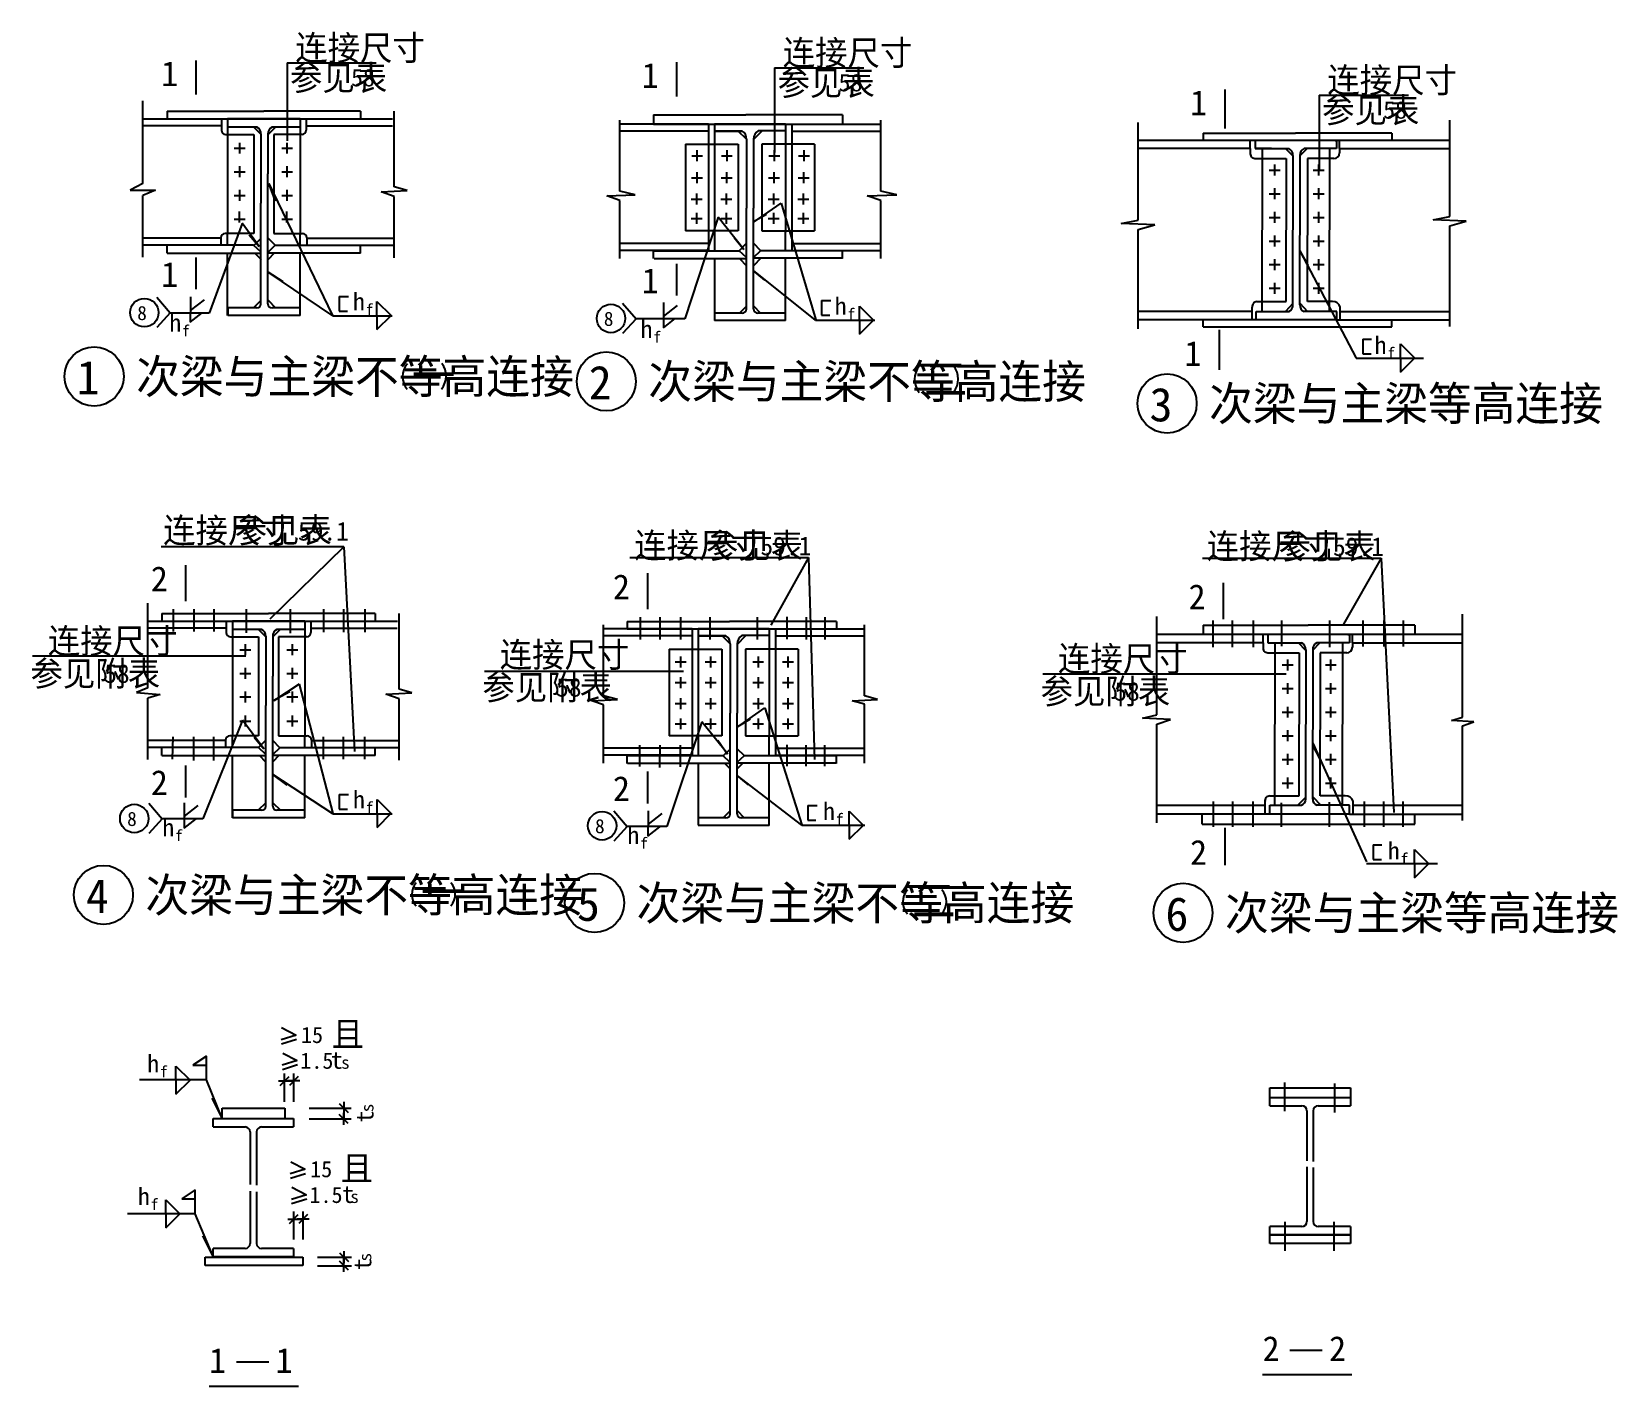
# Model space of a CAD drawing. Header units: metres. Extents: x 4587 to 10945, y 4401 to 9832.
import ezdxf

# ---------------------------------------------------------------- set-up
doc = ezdxf.new("R2010")
doc.units = ezdxf.units.M
for name, color, linetype in [('BOR', 3, 'Continuous'), ('FRAMING', 2, 'Continuous'), ('HIDDEN', 3, 'Continuous'), ('Z', 4, 'Continuous')]:
    doc.layers.add(name, color=color, linetype=linetype)

# ---------------------------------------------------------------- blocks, each defined once
blk = doc.blocks.new('CC')
blk.add_line((-24.24, 0), (24.24, 0))
at = {"layer": 'FRAMING', "color": 6}
blk.add_line((-17.83, -17.83), (17.83, 17.83), dxfattribs=at)

msp = doc.modelspace()

# ---------------------------------------------------------------- hatches: boundary and pattern name
h = msp.add_hatch()
h.set_pattern_fill('ANSI31', scale=22.5)
h.paths.add_polyline_path([(5287.47, 5724.29), (5233.24, 5688.85), (5287.47, 5688.85)])
h = msp.add_hatch()
h.set_pattern_fill('ANSI31', scale=22.5)
h.paths.add_polyline_path([(5243.03, 5188.25), (5188.8, 5152.81), (5243.03, 5152.81)])

# ---------------------------------------------------------------- linework, layer by layer
for p, q in [((5611.35, 9707.11), (5968.75, 9707.11)), ((5611.35, 9707.11), (5611.35, 9394.1)), ((7566.21, 9687.18), (7566.21, 9348.4)), ((7566.21, 9687.18), (7923.61, 9687.18)), ((5033.36, 9223.35), (5033.36, 9555.08)), ((9750.1, 9577.61), (10107.51, 9577.61)), ((9750.1, 9577.61), (9750.1, 9275.17)), ((5033.36, 9223.35), (5033.36, 9482.74)), ((6041, 9209.72), (6041, 9513.54)), ((6946.06, 9192.99), (6946.06, 9478.16)), ((7992.56, 9192.99), (7992.56, 9478.16)), ((10274.1, 9091.55), (10274.1, 9478.15)), ((9023.52, 9077.14), (9023.52, 9468.8)), ((5033.36, 9223.35), (4982.41, 9196.83)), ((5538.54, 9223.07), (5793.86, 8694.2)), ((4982.41, 9196.83), (5083.08, 9196.83)), ((5083.08, 9196.83), (5033.36, 9175.06)), ((5033.36, 8927.89), (5033.36, 9175.06)), ((5988.28, 9190.67), (6093.01, 9195.43)), ((6041, 9171.62), (5988.28, 9190.67)), ((6093.01, 9195.43), (6041, 9209.72)), ((6041, 8925.61), (6041, 9171.62)), ((6893.4, 9173.94), (7007.49, 9178.7)), ((6946.06, 9154.89), (6893.4, 9173.94)), ((7007.49, 9178.7), (6946.06, 9192.99)), ((7936.9, 9173.94), (8056.78, 9178.7)), ((7992.56, 9154.89), (7936.9, 9173.94)), ((8056.78, 9178.7), (7992.56, 9192.99)), ((6946.06, 8922.87), (6946.06, 9154.89)), ((7484.19, 9069.59), (7592.19, 9144.78)), ((7592.19, 9144.78), (7731.09, 8676.74)), ((7992.56, 8922.87), (7992.56, 9154.89)), ((5430.6, 9063.49), (5298.17, 8704.16)), ((5498.95, 8970.51), (5431.33, 9064.52)), ((7340.12, 9089.17), (7206.32, 8680.87)), ((7443.38, 8959.54), (7340.12, 9089.17)), ((8955.89, 9062.85), (9023.52, 9077.14)), ((9090.83, 9058.09), (8955.89, 9062.85)), ((9023.52, 9039.04), (9090.83, 9058.09)), ((9023.52, 8641.34), (9023.52, 9039.04)), ((10206.91, 9077.26), (10274.1, 9091.55)), ((10339.08, 9072.5), (10206.91, 9077.26)), ((10274.1, 9053.44), (10339.08, 9072.5)), ((10274.1, 8650.69), (10274.1, 9053.44)), ((9672.97, 8953.8), (9898.29, 8523.81)), ((5794.7, 8692.73), (5535.36, 8868.24)), ((7730.48, 8675.6), (7481.09, 8874.3)), ((5089.15, 8767.28), (5142.85, 8704.35)), ((5223.47, 8713.68), (5279.7, 8757.66)), ((5223.67, 8768.71), (5223.67, 8704.16)), ((5820.42, 8769.96), (5857.73, 8769.96)), ((5820.42, 8769.96), (5820.42, 8711.13)), ((5820.42, 8711.13), (5853.33, 8711.13)), ((5971.68, 8750.73), (6028.41, 8693.82)), ((5971.68, 8693.82), (5971.68, 8750.73)), ((6956.7, 8743.99), (7010.39, 8681.06)), ((7120.69, 8690.81), (7176.92, 8734.79)), ((7120.88, 8745.83), (7120.88, 8681.29)), ((7754.47, 8754.49), (7754.47, 8695.66)), ((7754.47, 8754.49), (7791.78, 8754.49)), ((7906.08, 8674.96), (7906.08, 8731.87)), ((7906.08, 8731.87), (7962.81, 8674.96)), ((5142.85, 8704.35), (5088.9, 8645.85)), ((5298.17, 8704.16), (5141.2, 8704.16)), ((5223.17, 8667.6), (5270.83, 8704.94)), ((5223.17, 8704.94), (5223.17, 8667.6)), ((5794.9, 8692.63), (6032.66, 8692.63)), ((5971.68, 8637.86), (6028.41, 8694.77)), ((5971.68, 8694.77), (5971.68, 8637.86)), ((7010.39, 8681.06), (6956.45, 8622.56)), ((7206.32, 8680.87), (7008.74, 8680.87)), ((7120.33, 8682.29), (7120.33, 8645.08)), ((7120.33, 8645.08), (7167.84, 8682.29)), ((7730.68, 8675.5), (7968.44, 8675.5)), ((7754.47, 8695.66), (7787.38, 8695.66)), ((7906.08, 8675.91), (7906.08, 8619)), ((7906.08, 8619), (7962.81, 8675.91)), ((9925.17, 8598.95), (9925.17, 8540.12)), ((9925.17, 8598.95), (9959.66, 8598.95)), ((9898.29, 8523.81), (10167.98, 8523.81)), ((9925.17, 8540.12), (9958.08, 8540.12)), ((10076.37, 8523.28), (10076.37, 8580.18)), ((10076.37, 8580.18), (10133.1, 8523.28)), ((10076.37, 8524.22), (10076.37, 8467.31)), ((10076.37, 8467.31), (10133.1, 8524.22)), ((5838.65, 7766.26), (5105.79, 7766.26)), ((5543.41, 7478.54), (5838.25, 7766.2)), ((5838.65, 7766.26), (5881.46, 6946.4)), ((6986.11, 7723.99), (7702.23, 7723.99)), ((7702.23, 7723.99), (7551.61, 7451.99)), ((7702.23, 7723.99), (7726.02, 6913.29)), ((9282.17, 7721.18), (9998.3, 7721.18)), ((9998.3, 7721.18), (9847.67, 7457.08)), ((9998.3, 7721.18), (10048.88, 6700.85)), ((5052.41, 7200.83), (5052.41, 7540.8)), ((5052.41, 7200.83), (5052.41, 7468.46)), ((6060.04, 7195.43), (6060.04, 7499.26)), ((6880.62, 7168.82), (6880.62, 7453.99)), ((7927.13, 7168.82), (7927.13, 7453.99)), ((9099.14, 7093.52), (9099.14, 7486.84)), ((10325.31, 7084.32), (10325.31, 7496.19)), ((5445.66, 7328.07), (4590.94, 7328.07)), ((7201.43, 7266.84), (6402.98, 7266.84)), ((9617.56, 7256.76), (8641.51, 7256.76)), ((5052.41, 7200.83), (5006.76, 7182.55)), ((5659.8, 7216.57), (5558.69, 7148.76)), ((5659.8, 7216.57), (5794.05, 6697.53)), ((6112.05, 7181.15), (6060.04, 7195.43)), ((5006.76, 7182.55), (5102.04, 7174.32)), ((5102.04, 7174.32), (5052.41, 7160.01)), ((5052.41, 6913.61), (5052.41, 7160.01)), ((6007.32, 7176.38), (6112.05, 7181.15)), ((6060.04, 7157.33), (6007.32, 7176.38)), ((6060.04, 6911.33), (6060.04, 7157.33)), ((6832.96, 7149.77), (6936.59, 7154.53)), ((6880.62, 7132.98), (6832.96, 7149.77)), ((6936.59, 7154.53), (6880.62, 7168.82)), ((6880.62, 6898.7), (6880.62, 7132.98)), ((7877.8, 7149.77), (7978.67, 7154.53)), ((7927.13, 7135.97), (7877.8, 7149.77)), ((7978.67, 7154.53), (7927.13, 7168.82)), ((7927.13, 6898.7), (7927.13, 7135.97)), ((5431.75, 7071.04), (5273.18, 6675.64)), ((5517.99, 6956.22), (5431.75, 7071.04)), ((7274.68, 7065), (7134.51, 6644.9)), ((7377.94, 6935.37), (7274.68, 7065)), ((7418.75, 7045.42), (7526.75, 7120.6)), ((7526.75, 7120.6), (7675.54, 6651.57)), ((9041.08, 7079.24), (9099.14, 7093.52)), ((9154.34, 7074.47), (9041.08, 7079.24)), ((9099.14, 7055.42), (9154.34, 7074.47)), ((10281.12, 7070.04), (10325.31, 7084.32)), ((10369.9, 7065.27), (10281.12, 7070.04)), ((10325.31, 7048.45), (10369.9, 7065.27)), ((9099.14, 6659.38), (9099.14, 7055.42)), ((10325.31, 6668.73), (10325.31, 7048.45)), ((9724.18, 6979.79), (9940.11, 6504.24)), ((5794.9, 6696.05), (5554.4, 6853.95)), ((7674.93, 6650.43), (7415.66, 6850.13)), ((5198.68, 6740.18), (5198.68, 6675.64)), ((5820.62, 6773.29), (5857.93, 6773.29)), ((5820.62, 6773.29), (5820.62, 6714.46)), ((5971.88, 6697.15), (5971.88, 6754.05)), ((5971.88, 6754.05), (6028.61, 6697.15)), ((5056.89, 6738.75), (5110.59, 6675.82)), ((5198.3, 6639.07), (5245.96, 6676.41)), ((5198.3, 6676.41), (5198.3, 6639.07)), ((5198.48, 6685.15), (5254.71, 6729.13)), ((5795.1, 6695.95), (6032.86, 6695.95)), ((5820.62, 6714.46), (5853.53, 6714.46)), ((5971.88, 6698.09), (5971.88, 6641.18)), ((5971.88, 6641.18), (6028.61, 6698.09)), ((6921.17, 6708.02), (6974.86, 6645.09)), ((7058.59, 6653.02), (7114.82, 6697)), ((7058.79, 6708.04), (7058.79, 6643.5)), ((7698.92, 6729.32), (7736.23, 6729.32)), ((7698.92, 6729.32), (7698.92, 6670.49)), ((7865.79, 6649.79), (7865.79, 6706.7)), ((7865.79, 6706.7), (7922.52, 6649.79)), ((5110.59, 6675.82), (5056.64, 6617.32)), ((5273.18, 6675.64), (5108.94, 6675.64)), ((6974.86, 6645.09), (6920.91, 6586.59)), ((7134.51, 6644.9), (6973.21, 6644.9)), ((7058.39, 6606.85), (7106.05, 6644.18)), ((7058.39, 6644.18), (7058.39, 6606.85)), ((7675.13, 6650.33), (7928.16, 6650.33)), ((7698.92, 6670.49), (7731.83, 6670.49)), ((7865.79, 6593.83), (7922.52, 6650.74)), ((7865.79, 6650.74), (7865.79, 6593.83)), ((9966.99, 6571.42), (10001.48, 6571.42)), ((9966.99, 6571.42), (9966.99, 6512.59)), ((10132.57, 6495.75), (10132.57, 6552.66)), ((10132.57, 6552.66), (10189.3, 6495.75)), ((9940.11, 6496.29), (10224.19, 6496.29)), ((9966.99, 6512.59), (9999.9, 6512.59)), ((10132.57, 6496.7), (10132.57, 6439.79)), ((10132.57, 6439.79), (10189.3, 6496.7)), ((5287.47, 5724.29), (5233.24, 5688.85)), ((5287.47, 5628.82), (5287.47, 5724.29)), ((5165.36, 5684.5), (5222.09, 5627.59)), ((5165.36, 5627.59), (5165.36, 5684.5)), ((5233.24, 5688.85), (5287.47, 5688.85)), ((5287.47, 5628.82), (5018.71, 5628.82)), ((5165.36, 5571.63), (5222.09, 5628.53)), ((5165.36, 5628.53), (5165.36, 5571.63)), ((5350.49, 5474.53), (5287.47, 5628.82)), ((5600.04, 5625.24), (5599.04, 5625.24)), ((5601.04, 5540.67), (5601.04, 5655.24)), ((5601.04, 5625.24), (5638.28, 5625.24)), ((5638.28, 5540.67), (5638.28, 5655.24)), ((5639.28, 5625.24), (5640.28, 5625.24)), ((5699.93, 5516.38), (5868.52, 5516.38)), ((5699.93, 5472.74), (5868.52, 5472.74)), ((5838.52, 5517.38), (5838.52, 5518.38)), ((5838.52, 5516.38), (5838.52, 5472.74)), ((5838.52, 5471.74), (5838.52, 5470.74)), ((5243.03, 5188.25), (5188.8, 5152.81)), ((5188.8, 5152.81), (5243.03, 5152.81)), ((5243.03, 5092.79), (5243.03, 5188.25)), ((5243.03, 5092.79), (4971.67, 5092.79)), ((5124.43, 5148.46), (5181.16, 5091.55)), ((5124.43, 5091.55), (5124.43, 5148.46)), ((5124.43, 5035.59), (5181.16, 5092.49)), ((5124.43, 5092.49), (5124.43, 5035.59)), ((5314.32, 4920.98), (5243.03, 5092.79)), ((5638.28, 4989.62), (5638.28, 5101.23)), ((5675.53, 4989.62), (5675.53, 5101.23)), ((5637.28, 5071.23), (5636.28, 5071.23)), ((5638.28, 5071.23), (5675.53, 5071.23)), ((5676.53, 5071.23), (5677.53, 5071.23)), ((5733.34, 4918.55), (5869.32, 4918.55)), ((5839.32, 4942.79), (5839.32, 4894.3)), ((5839.32, 4919.55), (5839.32, 4920.55)), ((5839.32, 4884.22), (5839.32, 4918.55)), ((5839.32, 4859.98), (5839.32, 4908.47)), ((5733.34, 4884.22), (5869.32, 4884.22)), ((5839.32, 4883.22), (5839.32, 4882.22))]:
    msp.add_line(p, q)
for centre in [(5038.75, 8705.75), (6909.85, 8682.46), (4998.31, 6677.22), (6874.47, 6648.19)]:
    msp.add_circle(centre, 57.05)
at = {"layer": 'BOR'}
for centre in [(4837.46, 8449.85), (6891.23, 8429.92), (9140.1, 8341.61), (4874.67, 6370.93), (6843.96, 6338.75), (9203.92, 6298.94)]:
    msp.add_circle(centre, 118.51, dxfattribs=at)
at = {"layer": 'FRAMING'}
for p, q in [((5245.5, 9716.79), (5245.5, 9579.85)), ((7172.32, 9709.72), (7172.32, 9572.78)), ((9371.29, 9600.15), (9371.29, 9444.5)), ((5033.36, 9483.12), (5853.34, 9483.12)), ((5130.45, 9513.94), (5517.89, 9513.94)), ((5130.45, 9513.94), (5130.45, 9483.12)), ((5372.59, 9482.74), (5372.59, 9449.99)), ((5663.13, 9482.74), (5372.59, 9482.74)), ((5905.34, 9513.94), (5517.89, 9513.94)), ((5630.85, 9482.74), (6034.56, 9482.74)), ((5905.34, 9513.94), (5905.34, 9483.12)), ((7080.97, 9499.2), (7451.23, 9499.2)), ((7080.97, 9499.2), (7080.97, 9461.78)), ((7838.55, 9499.2), (7451.23, 9499.2)), ((7838.55, 9499.2), (7838.55, 9461.82)), ((5347.83, 9454.62), (5033.36, 9454.62)), ((5489.62, 9449.99), (5372.47, 9449.99)), ((5506.92, 9420.31), (5477.23, 9449.99)), ((5506.5, 9422.57), (5506.5, 9145.24)), ((5534.62, 9422.57), (5534.62, 9262.84)), ((5535.08, 9420.31), (5564.78, 9449.99)), ((5663.13, 9449.99), (5551.5, 9449.99)), ((5687.95, 9454.62), (6033.62, 9454.62)), ((7300.67, 9461.78), (6945.76, 9461.78)), ((7300.67, 9433.66), (6945.76, 9433.66)), ((7080.97, 9461.82), (7838.55, 9461.82)), ((7436.45, 9433.87), (7325.5, 9433.87)), ((7325.5, 9433.87), (7437.13, 9433.87)), ((7609.95, 9461.78), (7325.55, 9461.78)), ((7325.55, 9461.78), (7325.55, 9433.87)), ((7453.32, 9401.54), (7420.7, 9433.87)), ((7481.33, 9399.8), (7516.51, 9434.66)), ((7609.95, 9434.68), (7499.94, 9434.68)), ((7558.65, 9461.78), (7992.56, 9461.78)), ((7634.78, 9433.66), (7992.56, 9433.66)), ((9284.14, 9425.59), (9284.14, 9395.52)), ((9284.14, 9425.59), (9654.6, 9425.59)), ((10041.49, 9425.59), (9654.6, 9425.59)), ((10041.49, 9425.59), (10041.49, 9395.56)), ((5399.38, 9365.03), (5443.31, 9365.03)), ((5420.69, 9387.21), (5420.69, 9343.31)), ((5589.48, 9365.03), (5633.41, 9365.03)), ((5610.79, 9387.21), (5610.79, 9343.31)), ((7209.03, 9381), (7209.03, 9033.48)), ((7209.03, 9381), (7420.57, 9381)), ((7254.95, 9356.87), (7254.95, 9312.96)), ((7373.94, 9356.87), (7373.94, 9312.96)), ((7420.57, 9381), (7420.57, 9033.48)), ((7453.32, 9401.61), (7453.32, 9124.28)), ((7481.45, 9401.61), (7481.45, 9124.28)), ((7514.88, 9381), (7514.88, 9033.48)), ((7726.29, 9381), (7514.88, 9381)), ((7564.13, 9356.87), (7564.13, 9312.96)), ((7683.13, 9356.87), (7683.13, 9312.96)), ((7726.29, 9381), (7726.29, 9033.48)), ((10274.1, 9396.46), (9023.52, 9396.46)), ((9473.76, 9364.06), (9023.52, 9364.06)), ((9473.76, 9364.06), (9473.7, 9396.46)), ((9473.76, 9364.06), (9473.76, 9346.42)), ((9558.84, 9363.87), (9493.19, 9363.87)), ((9493.19, 9363.7), (9627.69, 9363.7)), ((9644.35, 9334.52), (9615.14, 9363.7)), ((9672.8, 9334.52), (9702, 9363.7)), ((9819.98, 9363.7), (9689.56, 9363.7)), ((9813.5, 9396.46), (9819.98, 9396.46)), ((9831.77, 9363.7), (9831.71, 9396.46)), ((9831.77, 9363.7), (10274.1, 9363.7)), ((9831.78, 9363.87), (9831.78, 9346.23)), ((5420.69, 9292.49), (5420.69, 9248.59)), ((5610.79, 9292.49), (5610.79, 9248.59)), ((7233.64, 9334.69), (7277.56, 9334.69)), ((7352.64, 9334.69), (7396.56, 9334.69)), ((7542.82, 9334.69), (7586.75, 9334.69)), ((7661.82, 9334.69), (7705.74, 9334.69)), ((9570.54, 9299.28), (9570.54, 9255.38)), ((9618.12, 9323.73), (9618.12, 9037.73)), ((9644.56, 9336.29), (9644.56, 9037.73)), ((9672.69, 9336.29), (9672.69, 9016.84)), ((9702.67, 9323.73), (9702.67, 9016.84)), ((9747.66, 9299.28), (9747.66, 9255.38)), ((5399.38, 9270.32), (5443.31, 9270.32)), ((5534.62, 8741.47), (5534.62, 9262.84)), ((5589.48, 9270.32), (5633.41, 9270.32)), ((7232.58, 9246.34), (7276.5, 9246.34)), ((7253.88, 9268.52), (7253.88, 9224.62)), ((7351.58, 9246.34), (7395.5, 9246.34)), ((7372.88, 9268.52), (7372.88, 9224.62)), ((7541.76, 9246.34), (7585.68, 9246.34)), ((7563.07, 9268.52), (7563.07, 9224.62)), ((7660.76, 9246.34), (7704.68, 9246.34)), ((7682.07, 9268.52), (7682.07, 9224.62)), ((9549.23, 9277.1), (9593.15, 9277.1)), ((9726.35, 9277.1), (9770.28, 9277.1)), ((5399.38, 9175.6), (5443.31, 9175.6)), ((5420.69, 9197.78), (5420.69, 9153.87)), ((5589.48, 9175.6), (5633.41, 9175.6)), ((5610.79, 9197.78), (5610.79, 9153.87)), ((7231.51, 9161.18), (7275.44, 9161.18)), ((7252.82, 9183.36), (7252.82, 9139.46)), ((7350.51, 9161.18), (7394.43, 9161.18)), ((7371.82, 9183.36), (7371.82, 9139.46)), ((7540.7, 9161.18), (7584.62, 9161.18)), ((7562.01, 9183.36), (7562.01, 9139.46)), ((7659.7, 9161.18), (7703.62, 9161.18)), ((7681, 9183.36), (7681, 9139.46)), ((9549.23, 9182.39), (9593.15, 9182.39)), ((9570.54, 9204.57), (9570.54, 9160.66)), ((9726.35, 9182.39), (9770.28, 9182.39)), ((9747.66, 9204.57), (9747.66, 9160.66)), ((5419.4, 9110.82), (5419.4, 9066.91)), ((5506.5, 8741.47), (5506.5, 9145.24)), ((5609.5, 9110.82), (5609.5, 9066.91)), ((7252.82, 9105.63), (7252.82, 9061.73)), ((7371.82, 9105.63), (7371.82, 9061.73)), ((7453.32, 8720.51), (7453.32, 9124.28)), ((7481.45, 8720.51), (7481.45, 9124.28)), ((7562.01, 9105.63), (7562.01, 9061.73)), ((7681, 9105.63), (7681, 9061.73)), ((9570.54, 9109.85), (9570.54, 9065.95)), ((9747.66, 9109.85), (9747.66, 9065.95)), ((5399.38, 9080.88), (5443.31, 9080.88)), ((5589.48, 9080.88), (5633.41, 9080.88)), ((7420.57, 9033.65), (7209.03, 9033.65)), ((7231.51, 9083.45), (7275.44, 9083.45)), ((7300.67, 9030.16), (7300.67, 8953.38)), ((7325.5, 9028.92), (7325.5, 8953.38)), ((7350.51, 9083.45), (7394.43, 9083.45)), ((7514.88, 9033.65), (7726.29, 9033.65)), ((7540.7, 9083.45), (7584.62, 9083.45)), ((7634.78, 9030.16), (7634.78, 8953.38)), ((7659.7, 9083.45), (7703.62, 9083.45)), ((9549.23, 9087.67), (9593.15, 9087.67)), ((9618.12, 8749.97), (9618.12, 9035.96)), ((9644.56, 8737.41), (9644.56, 9035.96)), ((9726.35, 9087.67), (9770.28, 9087.67)), ((5345.63, 9003.99), (5033.36, 9003.99)), ((5477.15, 8975.86), (5033.36, 8975.86)), ((5130.45, 8944.31), (5130.45, 8975.86)), ((5506.62, 8948.69), (5477.15, 8975.86)), ((5477.58, 8975.47), (5506.64, 9004.49)), ((5534.65, 8948.04), (5563.79, 8975.86)), ((5563.63, 8975.71), (5534.82, 9004.49)), ((5563.79, 8975.86), (6041, 8975.86)), ((5690.16, 9003.99), (6041, 9003.99)), ((5905.34, 8944.31), (5905.34, 8975.13)), ((7301.06, 8983.03), (6946.06, 8983.03)), ((7424.96, 8954.64), (7453.61, 8984.03)), ((7511.26, 8954.13), (7482.1, 8984.03)), ((7634.78, 8983.03), (7992.56, 8983.03)), ((9549.23, 8992.96), (9593.15, 8992.96)), ((9570.54, 9015.14), (9570.54, 8971.23)), ((9672.69, 8737.41), (9672.69, 9015.08)), ((9702.67, 8749.97), (9702.67, 9015.08)), ((9726.35, 8992.96), (9770.28, 8992.96)), ((9747.66, 9015.14), (9747.66, 8971.23)), ((5130.45, 8944.31), (5506.5, 8944.31)), ((5245.5, 8927.35), (5245.5, 8799.56)), ((5481.7, 8944.31), (5506.64, 8919.4)), ((5905.34, 8944.31), (5534.62, 8944.31)), ((5559.75, 8944.31), (5534.82, 8919.4)), ((7301.06, 8954.9), (6946.06, 8954.9)), ((7079.96, 8953.96), (7424.61, 8953.96)), ((7080.97, 8922.56), (7080.97, 8953.38)), ((7083.2, 8923.13), (7453.46, 8923.13)), ((7172.32, 8902.01), (7172.32, 8774.22)), ((7325.5, 8922.56), (7325.5, 8703.64)), ((7453.39, 8926.27), (7424.61, 8953.96)), ((7424.96, 8923.13), (7453.61, 8893.75)), ((7838.26, 8923.65), (7481.15, 8923.65)), ((7481.5, 8927.09), (7510.53, 8954.47)), ((7511.26, 8923.65), (7482.1, 8893.75)), ((7510.53, 8954.47), (7838.26, 8954.47)), ((7634.78, 8954.9), (7992.56, 8954.9)), ((7838.55, 8922.56), (7838.55, 8953.38)), ((9570.54, 8920.42), (9570.54, 8876.52)), ((9747.66, 8920.42), (9747.66, 8876.52)), ((9549.23, 8898.24), (9593.15, 8898.24)), ((9726.35, 8898.24), (9770.28, 8898.24)), ((9549.23, 8803.53), (9593.15, 8803.53)), ((9570.54, 8825.71), (9570.54, 8781.8)), ((9726.35, 8803.53), (9770.28, 8803.53)), ((9747.66, 8825.71), (9747.66, 8781.8)), ((5373.67, 8724.6), (5373.67, 8695.42)), ((5489.62, 8724.6), (5373.67, 8724.6)), ((5506.54, 8754.75), (5476.84, 8725.08)), ((5535.08, 8755.13), (5565.31, 8724.93)), ((5663.13, 8724.6), (5551.5, 8724.6)), ((7453.32, 8731.72), (7425.22, 8703.64)), ((7481.45, 8733.22), (7509.31, 8703.64)), ((9481.58, 8709.83), (9481.58, 8727.47)), ((9644.11, 8742.27), (9615.36, 8710.43)), ((9672.69, 8744.31), (9703.59, 8710.08)), ((9834.44, 8710.68), (9834.44, 8728.32)), ((5663.13, 8694.88), (5373.67, 8694.88)), ((7325.2, 8703.64), (7325.2, 8674.46)), ((7436.45, 8703.64), (7325.2, 8703.64)), ((7609.95, 8673.92), (7325.2, 8673.92)), ((7609.95, 8703.64), (7498.32, 8703.64)), ((9481.65, 8709.82), (9023.5, 8709.82)), ((9496.71, 8677.24), (9023.52, 8677.24)), ((9284.14, 8648.69), (9284.14, 8678.76)), ((9284.14, 8648.69), (10041.49, 8648.69)), ((9481.32, 8677.24), (9481.65, 8709.82)), ((9496.71, 8709.99), (9627.68, 8709.99)), ((9820.6, 8677.24), (9496.71, 8677.24)), ((9820.6, 8709.99), (9689.56, 8709.99)), ((9820.6, 8677.24), (10274.1, 8677.24)), ((9834.53, 8710.34), (10274.1, 8710.34)), ((9834.57, 8677.16), (9834.53, 8710.34)), ((10041.49, 8648.69), (10041.49, 8678.72)), ((9348.37, 8636.44), (9348.37, 8476.11)), ((5203.95, 7693.83), (5203.95, 7548.75)), ((7056.96, 7661.65), (7056.96, 7516.57)), ((9365.29, 7621.84), (9365.29, 7476.76)), ((5154.17, 7517.02), (5154.17, 7427.7)), ((5236.95, 7517.02), (5236.95, 7427.7)), ((5316.95, 7517.02), (5316.95, 7427.7)), ((5447.55, 7517.02), (5447.55, 7422.41)), ((5623.21, 7517.02), (5623.21, 7420.64)), ((5756.92, 7517.02), (5756.92, 7424.17)), ((5836.92, 7517.02), (5836.92, 7424.17)), ((5923.1, 7517.02), (5923.1, 7424.17)), ((5052.41, 7468.83), (5912.92, 7468.83)), ((5366.87, 7440.33), (5052.41, 7440.33)), ((5108.96, 7499.66), (5536.94, 7499.66)), ((5108.96, 7499.66), (5108.96, 7468.83)), ((5391.63, 7468.46), (5391.63, 7435.7)), ((5682.17, 7468.46), (5391.63, 7468.46)), ((5964.91, 7499.66), (5536.94, 7499.66)), ((5649.89, 7468.46), (6053.61, 7468.46)), ((5707, 7440.33), (6052.66, 7440.33)), ((5964.91, 7499.66), (5964.91, 7468.83)), ((6974.26, 7467.68), (6974.26, 7437.61)), ((6974.26, 7467.68), (7385.79, 7467.68)), ((7027.59, 7485.31), (7027.59, 7394.94)), ((7105.26, 7485.31), (7105.26, 7394.94)), ((7188.59, 7485.31), (7188.59, 7394.94)), ((7306.17, 7485.31), (7306.17, 7394.94)), ((7813.77, 7467.68), (7385.79, 7467.68)), ((7495.71, 7485.31), (7495.71, 7394.94)), ((7614.79, 7486.48), (7614.79, 7396.11)), ((7692.13, 7485.31), (7692.13, 7394.94)), ((7768.12, 7485.31), (7768.12, 7394.94)), ((7813.77, 7467.68), (7813.77, 7437.65)), ((9284.38, 7452.4), (9284.38, 7414.5)), ((9284.38, 7452.4), (9705.8, 7452.4)), ((9323.85, 7470.64), (9323.85, 7364.79)), ((9401.52, 7470.64), (9401.52, 7364.79)), ((9484.85, 7470.64), (9484.85, 7364.79)), ((9599.28, 7470.64), (9599.28, 7368.76)), ((10133.78, 7452.4), (9705.8, 7452.4)), ((9791.96, 7470.64), (9791.96, 7363.88)), ((9925.57, 7470.64), (9925.57, 7366.78)), ((10008.91, 7470.64), (10008.91, 7366.78)), ((10086.41, 7470.64), (10086.41, 7366.78)), ((10133.78, 7452.4), (10133.78, 7414.5)), ((5508.67, 7435.7), (5391.51, 7435.7)), ((5442.87, 7376.17), (5442.87, 7332.27)), ((5525.96, 7406.03), (5496.27, 7435.7)), ((5525.54, 7408.29), (5525.54, 7130.96)), ((5553.67, 7408.29), (5553.67, 7248.56)), ((5554.13, 7406.03), (5583.82, 7435.7)), ((5682.17, 7435.7), (5570.54, 7435.7)), ((5631.46, 7376.17), (5631.46, 7332.27)), ((7235.23, 7437.61), (6880.33, 7437.61)), ((7235.23, 7409.48), (6880.33, 7409.48)), ((6974.26, 7437.65), (7813.77, 7437.65)), ((7260.06, 7409.7), (7371.69, 7409.7)), ((7371.01, 7409.7), (7260.06, 7409.7)), ((7544.52, 7437.61), (7260.12, 7437.61)), ((7260.12, 7437.61), (7260.12, 7409.7)), ((7387.89, 7377.37), (7355.26, 7409.7)), ((7387.89, 7377.44), (7387.89, 7100.11)), ((7415.89, 7375.63), (7451.08, 7410.49)), ((7416.01, 7377.44), (7416.01, 7100.11)), ((7544.52, 7410.51), (7434.5, 7410.51)), ((7493.21, 7437.61), (7921.62, 7437.61)), ((7569.34, 7409.48), (7920.68, 7409.48)), ((10325.31, 7414.5), (9099.14, 7414.5)), ((9524.96, 7382.1), (9099.14, 7382.1)), ((9524.96, 7382.1), (9524.91, 7414.5)), ((9524.96, 7382.1), (9524.96, 7364.46)), ((9871.19, 7414.5), (9544.39, 7414.5)), ((9544.39, 7381.74), (9678.9, 7381.74)), ((9695.55, 7352.56), (9666.35, 7381.74)), ((9724.01, 7352.56), (9753.21, 7381.74)), ((9871.19, 7381.74), (9740.77, 7381.74)), ((9864.71, 7414.5), (9871.19, 7414.5)), ((9882.98, 7381.74), (9882.92, 7414.5)), ((9882.98, 7381.74), (10325.31, 7381.74)), ((9882.99, 7381.91), (9882.99, 7364.27)), ((5421.56, 7353.99), (5465.49, 7353.99)), ((5610.16, 7353.99), (5654.08, 7353.99)), ((7143.59, 7356.83), (7143.59, 7009.31)), ((7143.59, 7356.83), (7355.14, 7356.83)), ((7189.38, 7327.39), (7189.38, 7283.48)), ((7308.7, 7327.39), (7308.7, 7283.48)), ((7355.14, 7356.83), (7355.14, 7009.31)), ((7449.44, 7356.83), (7449.44, 7009.31)), ((7660.86, 7356.83), (7449.44, 7356.83)), ((7499.64, 7327.39), (7499.64, 7283.48)), ((7618.96, 7327.39), (7618.96, 7283.48)), ((7660.86, 7356.83), (7660.86, 7009.31)), ((9622.48, 7315.21), (9622.48, 7271.31)), ((9669.33, 7341.77), (9669.33, 7055.77)), ((9695.77, 7354.33), (9695.77, 7055.77)), ((9723.9, 7354.33), (9723.9, 7034.89)), ((9753.88, 7341.77), (9753.88, 7034.89)), ((9795.94, 7315.21), (9795.94, 7271.31)), ((5421.56, 7259.28), (5465.49, 7259.28)), ((5442.87, 7281.46), (5442.87, 7237.55)), ((5553.67, 6727.19), (5553.67, 7248.56)), ((5610.16, 7259.28), (5654.08, 7259.28)), ((5631.46, 7281.46), (5631.46, 7237.55)), ((7168.07, 7305.21), (7211.99, 7305.21)), ((7287.39, 7305.21), (7331.31, 7305.21)), ((7478.33, 7305.21), (7522.26, 7305.21)), ((7597.65, 7305.21), (7641.58, 7305.21)), ((9601.17, 7293.03), (9645.09, 7293.03)), ((9774.63, 7293.03), (9818.55, 7293.03)), ((5442.87, 7186.74), (5442.87, 7142.84)), ((5631.46, 7186.74), (5631.46, 7142.84)), ((7168.07, 7222.03), (7211.99, 7222.03)), ((7189.38, 7244.21), (7189.38, 7200.31)), ((7287.39, 7222.03), (7331.31, 7222.03)), ((7308.7, 7244.21), (7308.7, 7200.31)), ((7478.33, 7222.03), (7522.26, 7222.03)), ((7499.64, 7244.21), (7499.64, 7200.31)), ((7597.65, 7222.03), (7641.58, 7222.03)), ((7618.96, 7244.21), (7618.96, 7200.31)), ((9601.17, 7198.32), (9645.09, 7198.32)), ((9622.48, 7220.5), (9622.48, 7176.59)), ((9774.63, 7198.32), (9818.55, 7198.32)), ((9795.94, 7220.5), (9795.94, 7176.59)), ((5421.56, 7164.56), (5465.49, 7164.56)), ((5525.54, 6727.19), (5525.54, 7130.96)), ((5610.16, 7164.56), (5654.08, 7164.56)), ((7168.07, 7137.89), (7211.99, 7137.89)), ((7189.38, 7160.07), (7189.38, 7116.17)), ((7287.39, 7137.89), (7331.31, 7137.89)), ((7308.7, 7160.07), (7308.7, 7116.17)), ((7478.33, 7137.89), (7522.26, 7137.89)), ((7499.64, 7160.07), (7499.64, 7116.17)), ((7597.65, 7137.89), (7641.58, 7137.89)), ((7618.96, 7160.07), (7618.96, 7116.17)), ((9622.48, 7125.78), (9622.48, 7081.88)), ((9795.94, 7125.78), (9795.94, 7081.88)), ((5421.56, 7067.64), (5465.49, 7067.64)), ((5442.87, 7089.82), (5442.87, 7045.92)), ((5610.16, 7067.64), (5654.08, 7067.64)), ((5631.46, 7089.82), (5631.46, 7045.92)), ((7189.38, 7078.81), (7189.38, 7034.91)), ((7308.7, 7078.81), (7308.7, 7034.91)), ((7387.89, 6696.34), (7387.89, 7100.11)), ((7416.01, 6696.34), (7416.01, 7100.11)), ((7499.64, 7078.81), (7499.64, 7034.91)), ((7618.96, 7078.81), (7618.96, 7034.91)), ((9601.17, 7103.6), (9645.09, 7103.6)), ((9774.63, 7103.6), (9818.55, 7103.6)), ((5151.55, 6915.14), (5154.17, 7004.8)), ((5236.95, 6909.91), (5236.95, 7004.8)), ((5316.95, 6909.91), (5316.95, 7004.8)), ((5756.92, 6915.14), (5756.92, 7004.8)), ((5836.92, 6915.14), (5836.92, 7004.8)), ((5923.1, 6915.14), (5923.1, 7004.8)), ((7355.14, 7009.48), (7143.59, 7009.48)), ((7168.07, 7056.64), (7211.99, 7056.64)), ((7235.23, 7005.99), (7235.23, 6929.21)), ((7260.06, 7004.75), (7260.06, 6929.21)), ((7287.39, 7056.64), (7331.31, 7056.64)), ((7449.44, 7009.48), (7660.86, 7009.48)), ((7478.33, 7056.64), (7522.26, 7056.64)), ((7569.34, 7005.99), (7569.34, 6929.21)), ((7597.65, 7056.64), (7641.58, 7056.64)), ((9601.17, 7008.89), (9645.09, 7008.89)), ((9622.48, 7031.07), (9622.48, 6987.16)), ((9669.33, 6768.01), (9669.33, 7054.01)), ((9695.77, 6755.45), (9695.77, 7054.01)), ((9723.9, 6755.45), (9723.9, 7033.12)), ((9753.88, 6768.01), (9753.88, 7033.12)), ((9774.63, 7008.89), (9818.55, 7008.89)), ((9795.94, 7031.07), (9795.94, 6987.16)), ((5364.67, 6989.7), (5052.41, 6989.7)), ((5496.2, 6961.58), (5052.41, 6961.58)), ((5108.96, 6930.02), (5108.96, 6961.58)), ((5525.66, 6934.4), (5496.2, 6961.58)), ((5496.29, 6961.49), (5525.11, 6990.29)), ((5582.58, 6961.34), (5553.61, 6990.29)), ((5553.69, 6933.76), (5582.83, 6961.58)), ((5582.83, 6961.58), (6060.04, 6961.58)), ((5709.2, 6989.7), (6060.04, 6989.7)), ((5964.91, 6930.02), (5964.91, 6960.85)), ((7235.63, 6958.86), (6882.92, 6958.86)), ((7235.63, 6930.73), (6882.92, 6930.73)), ((7025.11, 6885.77), (7025.81, 6971.14)), ((7105.96, 6881.59), (7106.66, 6971.14)), ((7188.59, 6884.61), (7188.59, 6971.14)), ((7360.49, 6928.52), (7388.07, 6955.12)), ((7444.16, 6929.43), (7417.53, 6955.12)), ((7569.34, 6958.86), (7922.64, 6958.86)), ((7569.34, 6930.73), (7922.64, 6930.73)), ((7616.82, 6887.87), (7616.82, 6972.32)), ((7692.13, 6886.7), (7692.13, 6971.14)), ((7768.12, 6886.7), (7768.12, 6971.14)), ((9622.48, 6936.35), (9622.48, 6892.45)), ((9795.94, 6936.35), (9795.94, 6892.45)), ((5108.96, 6930.02), (5525.54, 6930.02)), ((5203.95, 6889.64), (5203.95, 6761.86)), ((5500.5, 6929.5), (5525.11, 6904.91)), ((5578.23, 6929.5), (5553.61, 6904.91)), ((5964.91, 6930.02), (5553.67, 6930.02)), ((6973.24, 6929.78), (7359.17, 6929.78)), ((6974.26, 6898.39), (6974.26, 6929.21)), ((6976.49, 6898.96), (7388.03, 6898.96)), ((7260.06, 6898.39), (7260.06, 6679.47)), ((7387.96, 6902.1), (7359.17, 6929.78)), ((7365.73, 6899.25), (7388.07, 6876.94)), ((7813.47, 6899.48), (7415.72, 6899.48)), ((7438.26, 6899.38), (7415.92, 6877.07)), ((7416.07, 6902.92), (7445.09, 6930.3)), ((7445.09, 6930.3), (7813.47, 6930.3)), ((7813.77, 6898.39), (7813.77, 6929.21)), ((9601.17, 6914.17), (9645.09, 6914.17)), ((9774.63, 6914.17), (9818.55, 6914.17)), ((7056.96, 6865.58), (7056.96, 6737.79)), ((9601.17, 6819.46), (9645.09, 6819.46)), ((9622.48, 6841.64), (9622.48, 6797.73)), ((9774.63, 6819.46), (9818.55, 6819.46)), ((9795.94, 6841.64), (9795.94, 6797.73)), ((5525.58, 6740.47), (5495.88, 6710.79)), ((5554.13, 6740.85), (5584.35, 6710.65)), ((9326.63, 6643.93), (9326.63, 6745.8)), ((9404.29, 6643.93), (9404.29, 6745.8)), ((9484.85, 6643.93), (9484.85, 6745.8)), ((9532.78, 6729.99), (9532.78, 6745.51)), ((9599.28, 6643.93), (9599.28, 6740.17)), ((9695.77, 6763.57), (9663.81, 6731.17)), ((9723.9, 6764.45), (9757.06, 6730.83)), ((9791.96, 6643.93), (9791.96, 6742.96)), ((9885.65, 6731.31), (9885.65, 6746.36)), ((9932.32, 6643.93), (9932.32, 6745.8)), ((10008.91, 6643.93), (10008.91, 6745.8)), ((10086.41, 6643.93), (10086.41, 6745.8)), ((5508.67, 6710.31), (5392.71, 6710.31)), ((5392.71, 6710.31), (5392.71, 6681.14)), ((5682.17, 6680.59), (5392.71, 6680.59)), ((5682.17, 6710.31), (5570.54, 6710.31)), ((7371.01, 6679.47), (7259.77, 6679.47)), ((7259.77, 6679.47), (7259.77, 6650.29)), ((7387.89, 6707.55), (7359.78, 6679.47)), ((7416.01, 6709.05), (7443.88, 6679.47)), ((7544.52, 6679.47), (7432.89, 6679.47)), ((9532.86, 6729.98), (9099.12, 6729.98)), ((9551.78, 6695.28), (9099.14, 6695.28)), ((9280.76, 6655.03), (9280.76, 6695.28)), ((9532.85, 6695.39), (9532.86, 6729.98)), ((9551.78, 6730.74), (9678.88, 6730.74)), ((9871.81, 6695.28), (9551.78, 6695.28)), ((9871.81, 6730.74), (9740.77, 6730.74)), ((9871.81, 6695.28), (10325.31, 6695.28)), ((9885.74, 6730.96), (10325.31, 6730.96)), ((9885.78, 6695.2), (9885.74, 6730.96)), ((10133.78, 6655.03), (10133.78, 6695.28)), ((7544.52, 6649.75), (7259.77, 6649.75)), ((9280.76, 6655.03), (10133.78, 6655.03)), ((9371.36, 6640.11), (9371.36, 6490.19)), ((9551.96, 5597.5), (9875.1, 5597.5)), ((9551.96, 5557.73), (9551.96, 5597.5)), ((9612, 5503.64), (9612, 5619.43)), ((9812.8, 5499.08), (9812.8, 5614.87)), ((9875.1, 5597.5), (9875.1, 5557.73)), ((9551.64, 5525.64), (9551.64, 5559.17)), ((9551.64, 5559.17), (9874.91, 5559.17)), ((9874.91, 5559.17), (9874.91, 5525.64)), ((5314.18, 5440.55), (5314.18, 5474.09)), ((5314.18, 5474.09), (5637.45, 5474.09)), ((5351.3, 5516.28), (5602.77, 5516.28)), ((5351.3, 5472.65), (5351.3, 5516.28)), ((5602.77, 5516.28), (5602.77, 5472.65)), ((5637.45, 5474.09), (5637.45, 5440.55)), ((9551.64, 5525.64), (9680.39, 5525.64)), ((9700.39, 5505.64), (9700.39, 5304.15)), ((9726.16, 5505.64), (9726.16, 5301.42)), ((9746.16, 5525.64), (9874.91, 5525.64)), ((5314.18, 5440.55), (5442.93, 5440.55)), ((5462.93, 5420.55), (5462.93, 5209.8)), ((5488.7, 5420.55), (5488.7, 5207.09)), ((5508.7, 5440.55), (5637.45, 5440.55)), ((9700.39, 5280.82), (9700.39, 5060.9)), ((9726.16, 5278.29), (9726.16, 5060.9)), ((5462.93, 5182.74), (5462.93, 4973.5)), ((5488.7, 5180.21), (5488.7, 4973.5)), ((9551.64, 5007.37), (9551.64, 5040.9)), ((9680.39, 5040.9), (9551.64, 5040.9)), ((9614.13, 4944.03), (9614.13, 5059.82)), ((9874.91, 5040.9), (9746.16, 5040.9)), ((9809.42, 4944.03), (9809.42, 5059.82)), ((9874.91, 5040.9), (9874.91, 5007.37)), ((9551.64, 4973.68), (9551.64, 5007.37)), ((9874.91, 5007.37), (9551.64, 5007.37)), ((9551.64, 5007.37), (9874.91, 5007.37)), ((9874.91, 4973.68), (9551.64, 4973.68)), ((9874.91, 5007.37), (9874.91, 4973.68)), ((5282.14, 4918.62), (5674.22, 4918.62)), ((5282.14, 4884.93), (5282.14, 4918.62)), ((5442.93, 4953.5), (5314.18, 4953.5)), ((5314.18, 4919.97), (5314.18, 4953.5)), ((5637.45, 4919.97), (5314.18, 4919.97)), ((5637.45, 4953.5), (5508.7, 4953.5)), ((5637.45, 4953.5), (5637.45, 4919.97)), ((5674.22, 4918.62), (5674.22, 4884.93)), ((5821.49, 4936.38), (5857.16, 4900.71)), ((5857.16, 4866.39), (5821.49, 4902.06)), ((5674.22, 4884.93), (5282.14, 4884.93)), ((9632.54, 4545.99), (9762.51, 4545.99)), ((5407.99, 4498.15), (5537.96, 4498.15)), ((5298.67, 4400.68), (5656.73, 4400.68)), ((9523.22, 4448.52), (9881.28, 4448.52))]:
    msp.add_line(p, q, dxfattribs=at)
for centre, radius, start, end in [((5477.85, 9423.84), 28.68, 357.47, 65.76), ((5563.28, 9423.84), 28.68, 114.24, 182.53), ((7417.37, 9403.35), 35.99, 357.23, 57.99), ((7520.23, 9401.63), 38.78, 121.54, 180.03), ((9615.91, 9337.55), 28.68, 357.47, 65.76), ((9701.34, 9337.55), 28.68, 114.24, 182.53), ((9493.11, 9343.49), 19.58, 171.39, 268.27), ((9809.28, 9346.23), 22.5, 270, 0), ((5489.62, 8741.47), 16.88, 270, 0), ((5551.5, 8741.47), 16.88, 180, 270), ((7436.45, 8720.51), 16.88, 270, 0), ((7498.32, 8720.51), 16.88, 180, 270), ((9500.93, 8730.4), 19.58, 91.73, 188.61), ((9615.91, 8736.14), 28.68, 294.24, 2.53), ((9701.34, 8736.14), 28.68, 177.47, 245.76), ((9805.27, 8719.58), 30.45, 16.69, 93.51), ((5496.89, 7409.55), 28.68, 357.47, 65.76), ((5582.32, 7409.55), 28.68, 114.24, 182.53), ((7351.93, 7379.18), 35.99, 357.23, 57.99), ((7454.79, 7377.46), 38.78, 121.54, 180.03), ((9667.12, 7355.59), 28.68, 357.47, 65.76), ((9752.55, 7355.59), 28.68, 114.24, 182.53), ((9544.32, 7361.53), 19.58, 171.39, 268.27), ((9860.49, 7364.27), 22.5, 270, 0), ((9552.14, 6748.44), 19.58, 91.73, 188.61), ((9670.67, 6754.47), 25.12, 289.11, 2.23), ((9749, 6754.47), 25.12, 177.77, 250.89), ((9856.48, 6737.62), 30.45, 16.69, 93.51), ((5508.67, 6727.19), 16.88, 270, 0), ((5570.54, 6727.19), 16.88, 180, 270), ((7371.01, 6696.34), 16.88, 270, 0), ((7432.89, 6696.34), 16.88, 180, 270), ((9680.39, 5505.64), 20, 0, 90), ((9746.16, 5505.64), 20, 90, 180), ((5442.93, 5420.55), 20, 0, 90), ((5508.7, 5420.55), 20, 90, 180), ((9680.39, 5060.9), 20, 270, 0), ((9746.16, 5060.9), 20, 180, 270), ((5442.93, 4973.5), 20, 270, 0), ((5508.7, 4973.5), 20, 180, 270)]:
    msp.add_arc(centre, radius, start, end, dxfattribs=at)
at = {"layer": 'HIDDEN'}
for p, q in [((9520.68, 9363.87), (9520.68, 9037.73)), ((9791.82, 9359.23), (9791.82, 9037.73)), ((9520.68, 8709.83), (9520.68, 9035.96)), ((9791.82, 8714.46), (9791.82, 9035.96)), ((9571.88, 7381.91), (9571.88, 7055.77)), ((9843.03, 7377.28), (9843.03, 7055.77)), ((9571.88, 6730.57), (9571.88, 7054.01)), ((9843.03, 6735.2), (9843.03, 7054.01))]:
    msp.add_line(p, q, dxfattribs=at)
at = {"layer": 'Z'}
for p, q in [((5347.83, 9482.74), (5347.83, 9436.9)), ((5372.65, 9482.74), (5372.65, 9418.79)), ((5663.13, 9482.74), (5663.13, 9418.77)), ((5687.95, 9482.74), (5687.95, 9436.88)), ((5364.7, 9420.03), (5477.98, 9420.03)), ((5372.65, 9418.79), (5372.65, 9023.12)), ((5477.98, 9420.03), (5477.98, 9023.12)), ((5557.8, 9420.01), (5557.8, 9023.12)), ((5671.08, 9420.01), (5557.8, 9420.01)), ((5663.13, 9418.77), (5663.13, 9023.12)), ((7300.67, 9461.78), (7300.67, 9389.05)), ((7325.5, 9461.78), (7325.5, 9387.81)), ((7609.95, 9461.78), (7609.95, 9387.81)), ((7634.78, 9461.78), (7634.78, 9389.05)), ((7300.67, 9389.05), (7300.67, 9030.16)), ((7325.5, 9387.81), (7325.5, 9028.92)), ((7609.95, 9387.81), (7609.95, 9028.92)), ((7634.78, 9389.05), (7634.78, 9030.16)), ((9493.19, 9396.46), (9493.19, 9363.87)), ((9819.98, 9396.83), (9819.98, 9363.7)), ((9492.52, 9323.92), (9618.12, 9323.73)), ((9503.43, 9323.73), (9503.43, 9322.49)), ((9809.28, 9323.73), (9702.67, 9323.73)), ((9813.01, 9323.73), (9813.01, 9322.49)), ((7609.95, 8953.38), (7609.95, 9028.92)), ((5345.63, 9006.24), (5345.63, 8975.86)), ((5477.98, 9023.12), (5362.5, 9023.12)), ((5372.65, 8975.13), (5372.65, 9023.12)), ((5557.8, 9023.12), (5673.28, 9023.12)), ((5663.13, 8975.51), (5663.13, 9023.12)), ((5690.16, 9006.24), (5690.16, 8975.86)), ((5372.65, 8694.88), (5372.65, 8944.31)), ((5663.13, 8694.88), (5663.13, 8944.31)), ((7609.95, 8673.92), (7609.95, 8922.56)), ((9500.34, 8749.97), (9618.12, 8749.97)), ((9803.41, 8749.97), (9702.67, 8749.97)), ((9813.01, 8749.97), (9813.01, 8751.21)), ((9496.71, 8677.24), (9496.71, 8709.99)), ((9820.6, 8677.24), (9820.6, 8709.99)), ((5366.87, 7468.46), (5366.87, 7422.62)), ((5391.7, 7468.46), (5391.7, 7404.5)), ((5682.17, 7468.46), (5682.17, 7404.48)), ((5707, 7468.46), (5707, 7422.6)), ((5383.75, 7405.74), (5497.02, 7405.74)), ((5391.7, 7404.5), (5391.7, 7008.83)), ((5497.02, 7405.74), (5497.02, 7008.83)), ((5576.85, 7405.72), (5576.85, 7008.83)), ((5690.12, 7405.72), (5576.85, 7405.72)), ((5682.17, 7404.48), (5682.17, 7008.83)), ((7235.23, 7437.61), (7235.23, 7364.88)), ((7260.06, 7437.61), (7260.06, 7363.64)), ((7544.52, 7437.61), (7544.52, 7363.64)), ((7569.34, 7437.61), (7569.34, 7364.88)), ((9544.39, 7414.5), (9544.39, 7381.91)), ((9871.19, 7414.87), (9871.19, 7381.74)), ((7235.23, 7364.88), (7235.23, 7005.99)), ((7260.06, 7363.64), (7260.06, 7004.75)), ((7544.52, 7363.64), (7544.52, 7004.75)), ((7569.34, 7364.88), (7569.34, 7005.99)), ((9543.73, 7341.96), (9669.33, 7341.77)), ((9554.63, 7341.77), (9554.63, 7340.53)), ((9860.49, 7341.77), (9753.88, 7341.77)), ((9864.21, 7341.77), (9864.21, 7340.53)), ((5497.02, 7008.83), (5381.54, 7008.83)), ((5391.7, 6960.85), (5391.7, 7008.83)), ((5576.85, 7008.83), (5692.33, 7008.83)), ((5682.17, 6961.23), (5682.17, 7008.83)), ((7544.52, 6929.21), (7544.52, 7004.75)), ((5364.67, 6991.96), (5364.67, 6961.58)), ((5709.2, 6991.96), (5709.2, 6961.58)), ((5391.7, 6680.59), (5391.7, 6930.02)), ((5682.17, 6680.59), (5682.17, 6930.02)), ((7544.52, 6649.75), (7544.52, 6898.39)), ((9551.55, 6768.01), (9669.33, 6768.01)), ((9854.62, 6768.01), (9753.88, 6768.01)), ((9864.21, 6768.01), (9864.21, 6769.25)), ((9551.78, 6695.28), (9551.78, 6730.74)), ((9871.81, 6695.28), (9871.81, 6730.74)), ((5647.5, 5809.19), (5587.18, 5790.17)), ((5648.56, 5791.22), (5588.24, 5772.2)), ((5589.3, 5838.79), (5647.5, 5809.19)), ((5593.87, 5736.66), (5652.07, 5707.06)), ((5652.07, 5707.06), (5591.75, 5688.03)), ((5653.12, 5689.09), (5592.81, 5670.06)), ((5626.02, 5300.74), (5684.22, 5271.14)), ((5684.22, 5271.14), (5623.91, 5252.11)), ((5685.28, 5253.17), (5624.96, 5234.14)), ((5688.79, 5169), (5628.48, 5149.98)), ((5689.85, 5151.03), (5629.53, 5132.01)), ((5630.59, 5198.6), (5688.79, 5169))]:
    msp.add_line(p, q, dxfattribs=at)
for points in [[(5564.19, 9152.59), (5538, 9224.18)], [(7533.61, 9099.89), (7482.15, 9069.27)], [(5459.76, 9018.1), (5498.72, 8970.54)], [(7404.19, 9007.13), (7443.14, 8959.57)], [(9706.16, 8896.16), (9673.41, 8953.78)], [(5595.53, 8828.77), (5535.32, 8868.69)], [(7527.4, 8836.39), (7481.68, 8873.96)], [(5621.56, 7185.21), (5555.84, 7149.82)], [(7468.18, 7075.72), (7416.72, 7045.1)], [(5478.8, 7003.82), (5517.76, 6956.26)], [(7338.75, 6991.32), (7377.71, 6935.4)], [(9755.41, 6912.9), (9724.62, 6971.83)], [(5611.26, 6810.44), (5554.37, 6854.41)], [(7461.96, 6812.22), (7416.24, 6849.79)], [(5309.14, 5556.58), (5350.03, 5475.61)], [(5271.87, 5003.72), (5312.76, 4922.75)]]:
    msp.add_lwpolyline(points, dxfattribs=at)
for centre, radius, start, end in [((5364.7, 9436.9), 16.88, 180, 270), ((5671.08, 9436.88), 16.88, 270, 0), ((5362.5, 9006.24), 16.88, 90, 180), ((5673.28, 9006.24), 16.88, 0, 90), ((6155.95, 8448.85), 81.45, 140.11, 218.32), ((6167.81, 8451.45), 81.45, 320.23, 38.45), ((8212.28, 8438.26), 84.65, 141.61, 218.27), ((8217.72, 8439.26), 84.65, 321.73, 38.39), ((5383.75, 7422.62), 16.88, 180, 270), ((5690.12, 7422.6), 16.88, 270, 0), ((5381.54, 6991.96), 16.88, 90, 180), ((5692.33, 6991.96), 16.88, 0, 90), ((6178.26, 6372.81), 67.19, 136.68, 223.17), ((6218.62, 6373.81), 67.19, 316.83, 43.32), ((8153.06, 6342.76), 72.7, 138.43, 221.43), ((8182.41, 6343.76), 72.7, 318.57, 41.57)]:
    msp.add_arc(centre, radius, start, end, dxfattribs=at)

# ---------------------------------------------------------------- block references
for p in [(5601.04, 5625.24), (5638.28, 5071.23)]:
    msp.add_blockref('CC', p)
for p, rotation in [((5638.28, 5625.24), 180), ((5838.52, 5516.38), 270), ((5838.52, 5472.74), 90), ((5675.53, 5071.23), 180)]:
    msp.add_blockref('CC', p, dxfattribs=dict(rotation=rotation))

# ---------------------------------------------------------------- texts
for s, height, p in [('连接尺寸', 100, (5643.8, 9717.61)), ('连接尺寸', 100, (7598.66, 9697.68)), ('参见表', 100, (5622.88, 9597.08)), ('参见表', 100, (7577.74, 9577.15)), ('连接尺寸', 100, (9782.55, 9588.11)), ('参见表', 100, (9761.63, 9467.58)), ('次梁与主梁不等高连接', 135, (5005.89, 8382.03)), ('一', 135, (6110.54, 8387.44)), ('次梁与主梁不等高连接', 135, (7059.67, 8362.1)), ('二', 135, (8164.31, 8372.99)), ('次梁与主梁等高连接', 135, (9308.53, 8273.8)), ('连接尺寸', 100, (5114.09, 7782.69)), ('参见表', 100, (5400.67, 7783.49)), ('连接尺寸', 100, (7003.02, 7722.34)), ('参见表', 100, (7290.58, 7721.28)), ('连接尺寸', 100, (9299.08, 7719.53)), ('参见表', 100, (9586.64, 7718.47)), ('连接尺寸', 100, (4651.76, 7339.23)), ('连接尺寸', 100, (6463.81, 7284.11)), ('连接尺寸', 100, (8702.34, 7267.92)), ('参见附表', 100, (4582.05, 7208.7)), ('参见附表', 100, (6394.09, 7153.58)), ('参见附表', 100, (8632.62, 7137.39)), ('次梁与主梁不等高连接', 135, (5043.11, 6303.12)), ('次梁与主梁不等高连接', 135, (7012.4, 6270.93)), ('一', 135, (6147.75, 6314.01)), ('二', 135, (8117.04, 6281.82)), ('次梁与主梁等高连接', 135, (9372.36, 6231.13)), ('且', 100, (5789.43, 5762.67)), ('15', 65, (5667.02, 5777.02)), ('1.5', 65, (5664.19, 5673.82)), ('s', 50, (5828.19, 5673.82)), ('15', 65, (5703.75, 5238.96)), ('且', 100, (5826.16, 5224.62)), ('1.5', 65, (5700.91, 5135.77)), ('s', 50, (5864.92, 5135.77))]:
    msp.add_text(s, height=height).set_placement(p)
for p in [(5957.42, 5499.63), (5948.92, 4901.3)]:
    msp.add_text('s', height=50, rotation=90).set_placement(p)
at = {"layer": 'FRAMING'}
for s, height, p in [('1', 100, (5106.49, 9614.16)), ('1', 100, (7033.31, 9607.09)), ('1', 100, (9232.28, 9497.52)), ('1', 100, (5106.49, 8808.98)), ('1', 100, (7033.31, 8783.64)), ('1', 100, (9209.36, 8491.71)), ('1', 135, (4767.09, 8377.89)), ('2', 135, (6820.87, 8357.96)), ('3', 135, (9069.74, 8269.66)), ('2', 100, (5064.94, 7588.43)), ('2', 100, (6917.95, 7556.25)), ('2', 100, (9226.29, 7516.45)), ('2', 100, (5064.94, 6771.27)), ('2', 100, (6917.95, 6747.21)), ('2', 100, (9232.35, 6491.65)), ('4', 135, (4804.31, 6298.97)), ('5', 135, (6773.6, 6266.79)), ('6', 135, (9133.56, 6226.99)), ('2', 100, (9522.99, 4501.81)), ('2', 100, (9789.78, 4501.81)), ('1', 100, (5298.44, 4453.97)), ('1', 100, (5565.22, 4453.97))]:
    msp.add_text(s, height=height, dxfattribs=at).set_placement(p)
at = {"layer": 'Z'}
for s, height, p in [('58', 70, (5867.9, 9613.02)), ('58', 70, (7822.76, 9593.09)), ('58', 70, (10006.65, 9483.53)), ('h', 70, (5875.04, 8715.14)), ('8', 56.7, (5010.29, 8675.91)), ('f', 45, (5926.37, 8695.73)), ('h', 70, (7807.05, 8697.15)), ('f', 45, (7858.38, 8677.75)), ('h', 70, (5138.87, 8630.08)), ('f', 45, (5190.2, 8610.67)), ('8', 56.7, (6881.39, 8652.62)), ('h', 70, (7028.38, 8604.72)), ('f', 45, (7079.71, 8585.31)), ('h', 70, (9972.02, 8540.56)), ('f', 45, (10023.35, 8521.15)), ('59.1', 75, (5654.78, 7791.75)), ('59.1', 75, (7509.42, 7732.85)), ('59.1', 75, (9805.48, 7730.05)), ('58', 75, (4877.87, 7220.99)), ('58', 75, (6689.91, 7165.87)), ('58', 75, (8928.44, 7149.68)), ('h', 70, (5875.24, 6718.46)), ('f', 45, (5926.57, 6699.05)), ('h', 70, (7760.23, 6671.98)), ('8', 56.7, (4969.85, 6647.38)), ('h', 70, (5110.83, 6606.26)), ('f', 45, (7811.55, 6652.57)), ('f', 45, (5162.15, 6586.85)), ('8', 56.7, (6846.01, 6618.35)), ('h', 70, (6975.81, 6575.61)), ('f', 45, (7027.14, 6556.2)), ('h', 70, (10025.03, 6513.03)), ('f', 45, (10076.36, 6493.62)), ('h', 70, (5050.06, 5659.45)), ('t', 70, (5786.93, 5673.82)), ('f', 45, (5101.39, 5640.04)), ('h', 70, (5012.78, 5127.06)), ('f', 45, (5064.11, 5107.65)), ('t', 70, (5831.78, 5135.77))]:
    msp.add_text(s, height=height, dxfattribs=at).set_placement(p)
for p in [(5957.42, 5458.36), (5948.92, 4866.12)]:
    msp.add_text('t', height=70, rotation=90, dxfattribs=at).set_placement(p)

doc.saveas('drawing.dxf')
